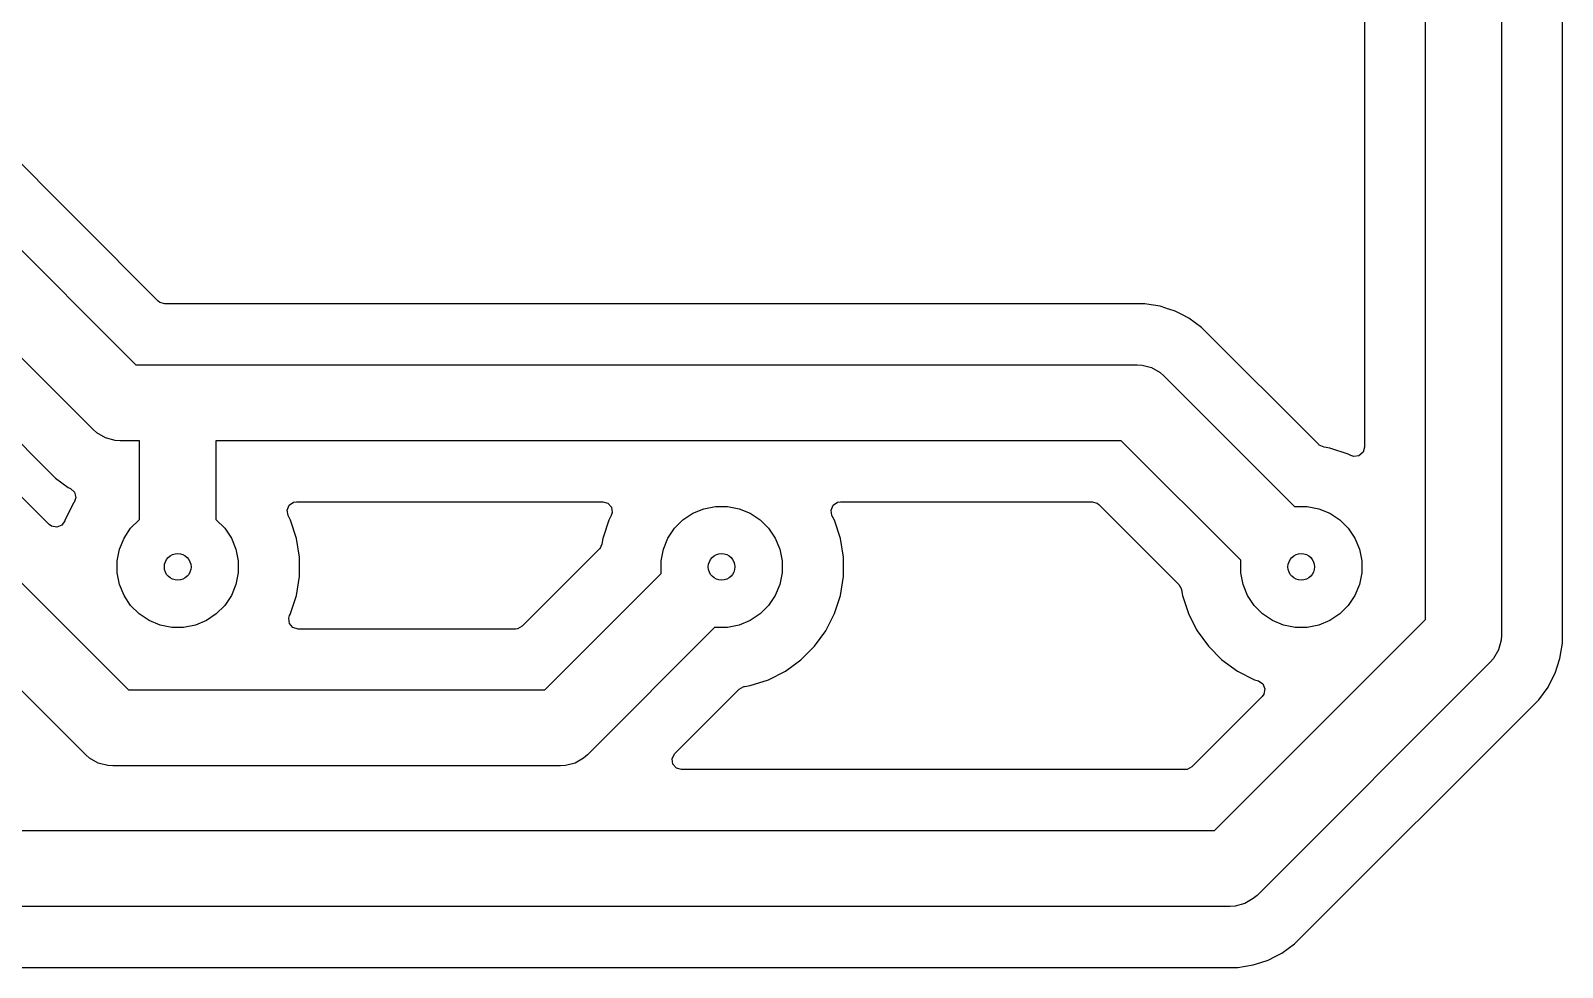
# Model space of a CAD drawing. Extents: x 20 to 124, y -124 to -20.
# Drawn here: x 52.03 to 72.17, y -102.52 to -90.2 of the extents above; entities that cross this region are included whole.
import ezdxf

# ---------------------------------------------------------------- set-up
doc = ezdxf.new("R2010")
doc.units = 0
doc.layers.add('BLACK', color=7, linetype='CONTINUOUS')
doc.layers.add('WHITE', color=7, linetype='CONTINUOUS')

msp = doc.modelspace()

# ---------------------------------------------------------------- linework, layer by layer
at = {"layer": 'BLACK', "linetype": 'CONTINUOUS'}
for p, q in [((71.3668, -83.741906), (71.3668, -98.1487)), ((70.3668, -97.941594), (70.3668, -84.0348)), ((72.1673, -98.251052), (72.1673, -84.124847)), ((69.5663, -84.9593), (69.5663, -95.674935)), ((49.1685, -90.345293), (53.414807, -94.5916)), ((53.710066, -93.754781), (50.369765, -90.41448)), ((52.854146, -95.445153), (48.461394, -91.0524)), ((48.166134, -91.889219), (52.360481, -96.083566)), ((53.730708, -93.771415), (53.710066, -93.754781)), ((53.797747, -93.7911), (53.730708, -93.771415)), ((54.067352, -93.7911), (53.797747, -93.7911)), ((54.070955, -93.7911), (54.067352, -93.7911)), ((54.073497, -93.7912), (54.070955, -93.7911)), ((66.679051, -93.7912), (54.073497, -93.7912)), ((66.679052, -93.7912), (66.679051, -93.7912)), ((66.706695, -93.795578), (66.679052, -93.7912)), ((66.881235, -93.823222), (66.706695, -93.795578)), ((66.954703, -93.847094), (66.881235, -93.823222)), ((66.978576, -93.854851), (66.954703, -93.847094)), ((66.993656, -93.859751), (66.978576, -93.854851)), ((67.075923, -93.886481), (66.993656, -93.859751)), ((67.167114, -93.932946), (67.075923, -93.886481)), ((67.258311, -93.979413), (67.167114, -93.932946)), ((67.423919, -94.099734), (67.258311, -93.979413)), ((52.273896, -96.691912), (49.686621, -94.104636)), ((67.423921, -94.099736), (67.423919, -94.099734)), ((68.966408, -95.642223), (67.423921, -94.099736)), ((53.414807, -94.5916), (53.965, -94.5916)), ((53.965, -94.5916), (53.966526, -94.5917)), ((53.966526, -94.5917), (66.5767, -94.5917)), ((66.5767, -94.5917), (66.641948, -94.595977)), ((66.641948, -94.595977), (66.641963, -94.595977)), ((66.641963, -94.595977), (66.767669, -94.62966)), ((66.767669, -94.62966), (66.768042, -94.62976)), ((66.768042, -94.62976), (66.881081, -94.695023)), ((49.192953, -94.743047), (53.317607, -98.8677)), ((66.881081, -94.695023), (66.881096, -94.695038)), ((66.881096, -94.695038), (66.930253, -94.738147)), ((66.930253, -94.738147), (68.647721, -96.455615)), ((52.756947, -99.721254), (48.632294, -95.5966)), ((52.90331, -95.488268), (52.854146, -95.445153)), ((52.903319, -95.488277), (52.90331, -95.488268)), ((53.016358, -95.55354), (52.903319, -95.488277)), ((53.142437, -95.587323), (53.016358, -95.55354)), ((53.142452, -95.587323), (53.142437, -95.587323)), ((53.2077, -95.5916), (53.142452, -95.587323)), ((53.465, -95.5916), (53.2077, -95.5916)), ((53.465, -96.62657), (53.465, -95.5916)), ((66.369594, -95.5917), (54.465, -95.5917)), ((54.465, -95.5917), (54.465, -96.62657)), ((67.940615, -97.162721), (66.369594, -95.5917)), ((68.971555, -95.647085), (68.966408, -95.642223)), ((69.034689, -95.677015), (68.971555, -95.647085)), ((69.109783, -95.688909), (69.034689, -95.677015)), ((69.349382, -95.76676), (69.109783, -95.688909)), ((69.386007, -95.785421), (69.349382, -95.76676)), ((69.424653, -95.797673), (69.386007, -95.785421)), ((69.493811, -95.787729), (69.424653, -95.797673)), ((69.546615, -95.741974), (69.493811, -95.787729)), ((69.5663, -95.674935), (69.546615, -95.741974)), ((52.360481, -96.083566), (52.526089, -96.203887)), ((52.526089, -96.203887), (52.557749, -96.220018)), ((52.557749, -96.220018), (52.608544, -96.267989)), ((52.596131, -96.411152), (52.481759, -96.635619)), ((52.601777, -96.403381), (52.596131, -96.411152)), ((52.602804, -96.401945), (52.601777, -96.403381)), ((52.62534, -96.33581), (52.602804, -96.401945)), ((52.608544, -96.267989), (52.62534, -96.33581)), ((55.403181, -96.503825), (55.429458, -96.439085)), ((55.429458, -96.439085), (55.486564, -96.398828)), ((55.486564, -96.398828), (55.526562, -96.3922)), ((55.526562, -96.3922), (59.553438, -96.3922)), ((59.553438, -96.3922), (59.620477, -96.411885)), ((59.620477, -96.411885), (59.666232, -96.464689)), ((62.553181, -96.503825), (62.579458, -96.439085)), ((62.579458, -96.439085), (62.636564, -96.398828)), ((62.636564, -96.398828), (62.676562, -96.3922)), ((62.676562, -96.3922), (65.986653, -96.3922)), ((65.986653, -96.3922), (66.053692, -96.411885)), ((66.053692, -96.411885), (66.074334, -96.428519)), ((66.074334, -96.428519), (67.127223, -97.481408)), ((52.479507, -96.642552), (52.440068, -96.700226)), ((52.481759, -96.635619), (52.479507, -96.642552)), ((53.346592, -96.742485), (53.457485, -96.631592)), ((53.457485, -96.631592), (53.465, -96.62657)), ((54.465, -96.62657), (54.472515, -96.631592)), ((54.472515, -96.631592), (54.583408, -96.742485)), ((55.416077, -96.572495), (55.403181, -96.503825)), ((55.448241, -96.635621), (55.416077, -96.572495)), ((55.52609, -96.875215), (55.448241, -96.635621)), ((59.63176, -96.635618), (59.553909, -96.875217)), ((59.663923, -96.572495), (59.63176, -96.635618)), ((59.676176, -96.533847), (59.663923, -96.572495)), ((59.666232, -96.464689), (59.676176, -96.533847)), ((60.496592, -96.742485), (60.607485, -96.631592)), ((60.607485, -96.631592), (60.737883, -96.544463)), ((60.737883, -96.544463), (60.882772, -96.484448)), ((60.882772, -96.484448), (61.036586, -96.453852)), ((61.036586, -96.453852), (61.193414, -96.453852)), ((61.193414, -96.453852), (61.347228, -96.484448)), ((61.347228, -96.484448), (61.492117, -96.544463)), ((61.492117, -96.544463), (61.622515, -96.631592)), ((61.622515, -96.631592), (61.733408, -96.742485)), ((62.566077, -96.572495), (62.553181, -96.503825)), ((62.598241, -96.635621), (62.566077, -96.572495)), ((62.67609, -96.875215), (62.598241, -96.635621)), ((68.647721, -96.455615), (68.656586, -96.453852)), ((68.656586, -96.453852), (68.813414, -96.453852)), ((68.813414, -96.453852), (68.967228, -96.484448)), ((68.967228, -96.484448), (69.112117, -96.544463)), ((69.112117, -96.544463), (69.242515, -96.631592)), ((69.242515, -96.631592), (69.353408, -96.742485)), ((52.306863, -96.715507), (52.273896, -96.691912)), ((52.375709, -96.727423), (52.306863, -96.715507)), ((52.440068, -96.700226), (52.375709, -96.727423)), ((53.259463, -96.872883), (53.346592, -96.742485)), ((54.583408, -96.742485), (54.670537, -96.872883)), ((60.409463, -96.872883), (60.496592, -96.742485)), ((61.733408, -96.742485), (61.820537, -96.872883)), ((69.353408, -96.742485), (69.440537, -96.872883)), ((53.168852, -97.171586), (53.199448, -97.017772)), ((53.199448, -97.017772), (53.259463, -96.872883)), ((54.670537, -96.872883), (54.730552, -97.017772)), ((54.730552, -97.017772), (54.761148, -97.171586)), ((55.5655, -97.124038), (55.52609, -96.875215)), ((59.507223, -97.01859), (58.494934, -98.030881)), ((59.512085, -97.013443), (59.507223, -97.01859)), ((59.542015, -96.950309), (59.512085, -97.013443)), ((59.553909, -96.875217), (59.542015, -96.950309)), ((60.318852, -97.171586), (60.349448, -97.017772)), ((60.349448, -97.017772), (60.409463, -96.872883)), ((61.820537, -96.872883), (61.880552, -97.017772)), ((61.880552, -97.017772), (61.911148, -97.171586)), ((62.7155, -97.124038), (62.67609, -96.875215)), ((69.440537, -96.872883), (69.500552, -97.017772)), ((69.500552, -97.017772), (69.531148, -97.171586)), ((53.168852, -97.328414), (53.168852, -97.171586)), ((54.761148, -97.171586), (54.761148, -97.328414)), ((55.5655, -97.375962), (55.5655, -97.124038)), ((60.318852, -97.328414), (60.318852, -97.171586)), ((61.911148, -97.171586), (61.911148, -97.328414)), ((62.7155, -97.375962), (62.7155, -97.124038)), ((67.938852, -97.171586), (67.940615, -97.162721)), ((67.938852, -97.328414), (67.938852, -97.171586)), ((69.531148, -97.171586), (69.531148, -97.328414)), ((53.199448, -97.482228), (53.168852, -97.328414)), ((54.761148, -97.328414), (54.730552, -97.482228)), ((55.52609, -97.624785), (55.5655, -97.375962)), ((58.790194, -98.8677), (60.320615, -97.337278)), ((60.320615, -97.337278), (60.318852, -97.328414)), ((61.911148, -97.328414), (61.880552, -97.482228)), ((62.67609, -97.624785), (62.7155, -97.375962)), ((67.969448, -97.482228), (67.938852, -97.328414)), ((69.531148, -97.328414), (69.500552, -97.482228)), ((53.259463, -97.627117), (53.199448, -97.482228)), ((53.346592, -97.757515), (53.259463, -97.627117)), ((54.670537, -97.627117), (54.583408, -97.757515)), ((54.730552, -97.482228), (54.670537, -97.627117)), ((55.448241, -97.864379), (55.52609, -97.624785)), ((61.820537, -97.627117), (61.733408, -97.757515)), ((61.880552, -97.482228), (61.820537, -97.627117)), ((62.598241, -97.864379), (62.67609, -97.624785)), ((67.127223, -97.481408), (67.160708, -97.542731)), ((67.160708, -97.542731), (67.162015, -97.549689)), ((67.162015, -97.549689), (67.173909, -97.624783)), ((67.173909, -97.624783), (67.17391, -97.624785)), ((67.17391, -97.624785), (67.251759, -97.864379)), ((68.029463, -97.627117), (67.969448, -97.482228)), ((68.116592, -97.757515), (68.029463, -97.627117)), ((69.440537, -97.627117), (69.353408, -97.757515)), ((69.500552, -97.482228), (69.440537, -97.627117)), ((53.457485, -97.868408), (53.346592, -97.757515)), ((54.583408, -97.757515), (54.472515, -97.868408)), ((61.733408, -97.757515), (61.622515, -97.868408)), ((68.227485, -97.868408), (68.116592, -97.757515)), ((69.353408, -97.757515), (69.242515, -97.868408)), ((53.587883, -97.955537), (53.457485, -97.868408)), ((53.732772, -98.015552), (53.587883, -97.955537)), ((53.886586, -98.046148), (53.732772, -98.015552)), ((54.043414, -98.046148), (53.886586, -98.046148)), ((54.197228, -98.015552), (54.043414, -98.046148)), ((54.342117, -97.955537), (54.197228, -98.015552)), ((54.472515, -97.868408), (54.342117, -97.955537)), ((55.424511, -97.925553), (55.436763, -97.886907)), ((55.434455, -97.994711), (55.424511, -97.925553)), ((55.48021, -98.047515), (55.434455, -97.994711)), ((55.436763, -97.886907), (55.441401, -97.877804)), ((55.441401, -97.877804), (55.448241, -97.864379)), ((55.547249, -98.0672), (55.48021, -98.047515)), ((58.494934, -98.030881), (58.433611, -98.064366)), ((61.027721, -98.044384), (59.350853, -99.721253)), ((61.036586, -98.046148), (61.027721, -98.044384)), ((61.193414, -98.046148), (61.036586, -98.046148)), ((61.347228, -98.015552), (61.193414, -98.046148)), ((61.492117, -97.955537), (61.347228, -98.015552)), ((61.622515, -97.868408), (61.492117, -97.955537)), ((62.48387, -98.088845), (62.598241, -97.864379)), ((67.251759, -97.864379), (67.355101, -98.0672)), ((67.592694, -100.7157), (70.3668, -97.941594)), ((68.357883, -97.955537), (68.227485, -97.868408)), ((68.502772, -98.015552), (68.357883, -97.955537)), ((68.656586, -98.046148), (68.502772, -98.015552)), ((68.813414, -98.046148), (68.656586, -98.046148)), ((68.967228, -98.015552), (68.813414, -98.046148)), ((69.112117, -97.955537), (68.967228, -98.015552)), ((69.242515, -97.868408), (69.112117, -97.955537)), ((58.407253, -98.0672), (55.547249, -98.0672)), ((58.433611, -98.064366), (58.407253, -98.0672)), ((62.335793, -98.292656), (62.48387, -98.088845)), ((67.355101, -98.0672), (67.366132, -98.088848)), ((67.366132, -98.088848), (67.514201, -98.292649)), ((71.362523, -98.213963), (71.32874, -98.340042)), ((71.3668, -98.1487), (71.362523, -98.213947)), ((71.362523, -98.213947), (71.362523, -98.213963)), ((72.135277, -98.453234), (72.1673, -98.251052)), ((62.157656, -98.470793), (62.335793, -98.292656)), ((67.514201, -98.292649), (67.514205, -98.292654)), ((67.514205, -98.292654), (67.692345, -98.470794)), ((71.263461, -98.453096), (71.220353, -98.502253)), ((71.263477, -98.453081), (71.263461, -98.453096)), ((71.32874, -98.340042), (71.263477, -98.453081)), ((72.07202, -98.647919), (72.135277, -98.453234)), ((61.729379, -98.733241), (61.953845, -98.61887)), ((61.953845, -98.61887), (62.157656, -98.470793)), ((67.692345, -98.470794), (67.69235, -98.470798)), ((67.69235, -98.470798), (67.771786, -98.528511)), ((67.771786, -98.528511), (67.896155, -98.61887)), ((67.896155, -98.61887), (68.120621, -98.733241)), ((71.220353, -98.502253), (68.153353, -101.569253)), ((72.052571, -98.686089), (72.07202, -98.647919)), ((60.63567, -99.568514), (61.34641, -98.857773)), ((61.34641, -98.857773), (61.407731, -98.82429)), ((61.407731, -98.82429), (61.414645, -98.82299)), ((61.414645, -98.82299), (61.489785, -98.81109)), ((61.489785, -98.81109), (61.729379, -98.733241)), ((68.120621, -98.733241), (68.17155, -98.749789)), ((68.17155, -98.749789), (68.229225, -98.789225)), ((68.229225, -98.789225), (68.256424, -98.853583)), ((68.256424, -98.853583), (68.24451, -98.922429)), ((71.858766, -98.995919), (71.979087, -98.830311)), ((71.979087, -98.830311), (72.052571, -98.686089)), ((53.317607, -98.8677), (58.790194, -98.8677)), ((68.220913, -98.9554), (67.297434, -99.878881)), ((68.24451, -98.922429), (68.220913, -98.9554)), ((68.647019, -102.207666), (71.858766, -98.995919)), ((60.500666, -99.703519), (60.63567, -99.568514)), ((52.806111, -99.764369), (52.756947, -99.721254)), ((52.806119, -99.764377), (52.806111, -99.764369)), ((52.919158, -99.82964), (52.806119, -99.764377)), ((52.937423, -99.834534), (52.919158, -99.82964)), ((53.045237, -99.863423), (52.937423, -99.834534)), ((53.045252, -99.863423), (53.045237, -99.863423)), ((53.1105, -99.8677), (53.045252, -99.863423)), ((58.9973, -99.8677), (53.1105, -99.8677)), ((59.062548, -99.863423), (58.9973, -99.8677)), ((59.062563, -99.863423), (59.062548, -99.863423)), ((59.188642, -99.82964), (59.062563, -99.863423)), ((59.301681, -99.764377), (59.188642, -99.82964)), ((59.301696, -99.764361), (59.301681, -99.764377)), ((59.350853, -99.721253), (59.301696, -99.764361)), ((60.465609, -99.773553), (60.494634, -99.709997)), ((60.475553, -99.842711), (60.465609, -99.773553)), ((60.521308, -99.895515), (60.475553, -99.842711)), ((60.494634, -99.709997), (60.500666, -99.703519)), ((60.588347, -99.9152), (60.521308, -99.895515)), ((67.209753, -99.9152), (60.588347, -99.9152)), ((67.236111, -99.912366), (67.209753, -99.9152)), ((67.297434, -99.878881), (67.236111, -99.912366)), ((50.517807, -100.7157), (67.592694, -100.7157)), ((67.991142, -101.67764), (67.865063, -101.711423)), ((68.104181, -101.612377), (67.991142, -101.67764)), ((68.104196, -101.612361), (68.104181, -101.612377)), ((68.153353, -101.569253), (68.104196, -101.612361)), ((67.7998, -101.7157), (50.3107, -101.7157)), ((67.865048, -101.711423), (67.7998, -101.7157)), ((67.865063, -101.711423), (67.865048, -101.711423)), ((68.481411, -102.327987), (68.647019, -102.207666)), ((67.902152, -102.5162), (68.104335, -102.484177)), ((68.104335, -102.484177), (68.201676, -102.452548)), ((68.201676, -102.452548), (68.299019, -102.42092)), ((68.299019, -102.42092), (68.390214, -102.374453)), ((68.390214, -102.374453), (68.481411, -102.327987)), ((50.208349, -102.5162), (67.902151, -102.5162)), ((67.902151, -102.5162), (67.902152, -102.5162))]:
    msp.add_line(p, q, dxfattribs=at)
at = {"layer": 'BLACK'}
for centre in [(53.965, -97.25), (61.115, -97.25), (68.735, -97.25)]:
    msp.add_circle(centre, 0.175, dxfattribs=at)
at = {"layer": 'WHITE'}
for centre in [(53.965, -97.25), (61.115, -97.25), (68.735, -97.25)]:
    msp.add_circle(centre, 0.175, dxfattribs=at)

doc.saveas('drawing.dxf')
